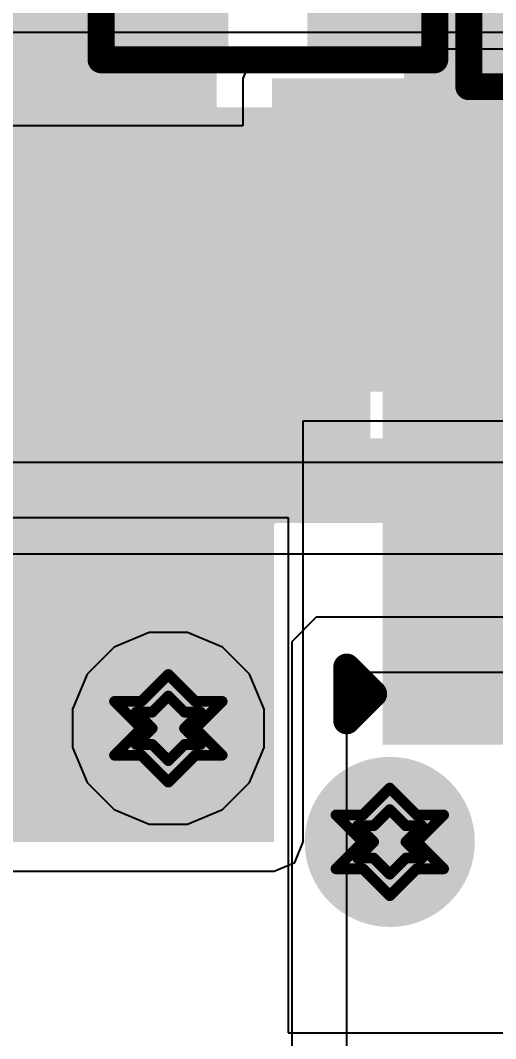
# Model space of a CAD drawing. Header units: inches. Extents: x -2.7 to 10.9, y -2.9 to 7.4.
# Drawn here: x 1.1132 to 1.2015, y -1.7771 to -1.5878 of the extents above; entities that cross this region are included whole.
import ezdxf

# ---------------------------------------------------------------- set-up
doc = ezdxf.new("R2010")
doc.units = ezdxf.units.IN
doc.header["$MEASUREMENT"] = 0
for name, color, linetype in [('Board Outline', 216, 'Continuous'), ('Bottom Layer', 5, 'Continuous'), ('Bottom Overlay', 54, 'Continuous'), ('Bottom Paste', 16, 'Continuous'), ('Bottom Solder', 6, 'Continuous'), ('Drill Drawing', 1, 'Continuous'), ('Layer 2', 16, 'Continuous'), ('Layer 3', 76, 'Continuous'), ('Top Layer', 1, 'Continuous'), ('Top Solder', 216, 'Continuous'), ('Via Holes', 16, 'Continuous')]:
    doc.layers.add(name, color=color, linetype=linetype)
doc.styles.add('Arial', font='', dxfattribs={"height": 0.2})
doc.styles.get('Arial').set_extended_font_data('Arial')

# ---------------------------------------------------------------- blocks, each defined once
blk = doc.blocks.new('SOT_583_B_136')
at = {"layer": 'Bottom Layer'}
for points in [[(-0.04232, 0.03543), (-0.01594, 0.03543), (-0.01594, 0.02362), (-0.04232, 0.02362)], [(0.01594, 0.03543), (0.04232, 0.03543), (0.04232, 0.02362), (0.01594, 0.02362)], [(-0.04232, 0.01575), (-0.01594, 0.01575), (-0.01594, 0.00394), (-0.04232, 0.00394)], [(0.01594, 0.01575), (0.04232, 0.01575), (0.04232, 0.00394), (0.01594, 0.00394)], [(-0.04232, -0.00394), (-0.01594, -0.00394), (-0.01594, -0.01575), (-0.04232, -0.01575)], [(0.01594, -0.00394), (0.04232, -0.00394), (0.04232, -0.01575), (0.01594, -0.01575)], [(-0.04232, -0.02362), (-0.01594, -0.02362), (-0.01594, -0.03543), (-0.04232, -0.03543)], [(0.01594, -0.02362), (0.04232, -0.02362), (0.04232, -0.03543), (0.01594, -0.03543)]]:
    blk.add_hatch(color=5, dxfattribs=at).paths.add_polyline_path(points)
at = {"layer": 'Bottom Paste'}
for points in [[(-0.04232, 0.03543), (-0.01594, 0.03543), (-0.01594, 0.02362), (-0.04232, 0.02362)], [(0.01594, 0.03543), (0.04232, 0.03543), (0.04232, 0.02362), (0.01594, 0.02362)], [(-0.04232, 0.01575), (-0.01594, 0.01575), (-0.01594, 0.00394), (-0.04232, 0.00394)], [(0.01594, 0.01575), (0.04232, 0.01575), (0.04232, 0.00394), (0.01594, 0.00394)], [(-0.04232, -0.00394), (-0.01594, -0.00394), (-0.01594, -0.01575), (-0.04232, -0.01575)], [(0.01594, -0.00394), (0.04232, -0.00394), (0.04232, -0.01575), (0.01594, -0.01575)], [(-0.04232, -0.02362), (-0.01594, -0.02362), (-0.01594, -0.03543), (-0.04232, -0.03543)], [(0.01594, -0.02362), (0.04232, -0.02362), (0.04232, -0.03543), (0.01594, -0.03543)]]:
    blk.add_hatch(color=16, dxfattribs=at).paths.add_polyline_path(points)
at = {"layer": 'Bottom Solder'}
for points in [[(-0.04632, 0.03943), (-0.01194, 0.03943), (-0.01194, 0.01962), (-0.04632, 0.01962)], [(0.01194, 0.03943), (0.04632, 0.03943), (0.04632, 0.01962), (0.01194, 0.01962)], [(-0.04632, 0.01975), (-0.01194, 0.01975), (-0.01194, -0.00006), (-0.04632, -0.00006)], [(0.01194, 0.01975), (0.04632, 0.01975), (0.04632, -0.00006), (0.01194, -0.00006)], [(-0.04632, 0.00006), (-0.01194, 0.00006), (-0.01194, -0.01975), (-0.04632, -0.01975)], [(0.01194, 0.00006), (0.04632, 0.00006), (0.04632, -0.01975), (0.01194, -0.01975)], [(-0.04632, -0.01962), (-0.01194, -0.01962), (-0.01194, -0.03943), (-0.04632, -0.03943)], [(0.01194, -0.01962), (0.04632, -0.01962), (0.04632, -0.03943), (0.01194, -0.03943)]]:
    blk.add_hatch(color=6, dxfattribs=at).paths.add_polyline_path(points)
at = {"layer": 'Bottom Overlay'}
for points in [[(-0.02, 0.042, 0.005, 0.005, 0), (0.022, 0.042, 0.005, 0.005, 0)], [(-0.053, -0.035, 0.005, 0.005, 0), (-0.053, -0.025, 0.005, 0.005, 0)], [(-0.053, -0.025, 0.005, 0.005, 0), (-0.048, -0.03, 0.005, 0.005, 0)], [(-0.053, -0.035, 0.005, 0.005, 0), (-0.048, -0.03, 0.005, 0.005, 0)], [(-0.02, -0.042, 0.005, 0.005, 0), (0.022, -0.042, 0.005, 0.005, 0)]]:
    blk.add_lwpolyline(points, format="xyseb", dxfattribs=at)
for points in [[(-0.02125, 0.042, 0.0025, 0.0025, 1), (-0.01875, 0.042, 0.0025, 0.0025, 1)], [(0.02075, 0.042, 0.0025, 0.0025, 1), (0.02325, 0.042, 0.0025, 0.0025, 1)], [(-0.05425, -0.025, 0.0025, 0.0025, 1), (-0.05175, -0.025, 0.0025, 0.0025, 1)], [(-0.05425, -0.025, 0.0025, 0.0025, 1), (-0.05175, -0.025, 0.0025, 0.0025, 1)], [(-0.04925, -0.03, 0.0025, 0.0025, 1), (-0.04675, -0.03, 0.0025, 0.0025, 1)], [(-0.04925, -0.03, 0.0025, 0.0025, 1), (-0.04675, -0.03, 0.0025, 0.0025, 1)], [(-0.05425, -0.035, 0.0025, 0.0025, 1), (-0.05175, -0.035, 0.0025, 0.0025, 1)], [(-0.05425, -0.035, 0.0025, 0.0025, 1), (-0.05175, -0.035, 0.0025, 0.0025, 1)], [(-0.02125, -0.042, 0.0025, 0.0025, 1), (-0.01875, -0.042, 0.0025, 0.0025, 1)], [(0.02075, -0.042, 0.0025, 0.0025, 1), (0.02325, -0.042, 0.0025, 0.0025, 1)]]:
    blk.add_lwpolyline(points, format="xyseb", close=True, dxfattribs=at)
blk = doc.blocks.new('R___0603_B_204')
at = {"layer": 'Bottom Layer'}
for points in [[(-0.045, -0.0175), (-0.045, 0.0175), (-0.015, 0.0175), (-0.015, -0.0175)], [(0.015, -0.0175), (0.015, 0.0175), (0.045, 0.0175), (0.045, -0.0175)]]:
    blk.add_hatch(color=5, dxfattribs=at).paths.add_polyline_path(points)
at = {"layer": 'Bottom Paste'}
for points in [[(-0.045, -0.0175), (-0.045, 0.0175), (-0.015, 0.0175), (-0.015, -0.0175)], [(0.015, -0.0175), (0.015, 0.0175), (0.045, 0.0175), (0.045, -0.0175)]]:
    blk.add_hatch(color=16, dxfattribs=at).paths.add_polyline_path(points)
at = {"layer": 'Bottom Solder'}
for points in [[(-0.049, -0.0215), (-0.049, 0.0215), (-0.011, 0.0215), (-0.011, -0.0215)], [(0.011, -0.0215), (0.011, 0.0215), (0.049, 0.0215), (0.049, -0.0215)]]:
    blk.add_hatch(color=6, dxfattribs=at).paths.add_polyline_path(points)
at = {"layer": 'Bottom Overlay'}
for points in [[(0.048, 0.021, 0.005, 0.005, 0), (-0.048, 0.021, 0.005, 0.005, 0)], [(-0.048, 0.021, 0.005, 0.005, 0), (-0.048, -0.021, 0.005, 0.005, 0)], [(0.048, 0.021, 0.005, 0.005, 0), (0.048, -0.021, 0.005, 0.005, 0)], [(0.048, -0.021, 0.005, 0.005, 0), (-0.048, -0.021, 0.005, 0.005, 0)]]:
    blk.add_lwpolyline(points, format="xyseb", dxfattribs=at)
for points in [[(-0.04925, 0.021, 0.0025, 0.0025, 1), (-0.04675, 0.021, 0.0025, 0.0025, 1)], [(-0.04925, 0.021, 0.0025, 0.0025, 1), (-0.04675, 0.021, 0.0025, 0.0025, 1)], [(0.04675, 0.021, 0.0025, 0.0025, 1), (0.04925, 0.021, 0.0025, 0.0025, 1)], [(0.04675, 0.021, 0.0025, 0.0025, 1), (0.04925, 0.021, 0.0025, 0.0025, 1)], [(-0.04925, -0.021, 0.0025, 0.0025, 1), (-0.04675, -0.021, 0.0025, 0.0025, 1)], [(-0.04925, -0.021, 0.0025, 0.0025, 1), (-0.04675, -0.021, 0.0025, 0.0025, 1)], [(0.04675, -0.021, 0.0025, 0.0025, 1), (0.04925, -0.021, 0.0025, 0.0025, 1)], [(0.04675, -0.021, 0.0025, 0.0025, 1), (0.04925, -0.021, 0.0025, 0.0025, 1)]]:
    blk.add_lwpolyline(points, format="xyseb", close=True, dxfattribs=at)
blk = doc.blocks.new('R___0402_B_205')
at = {"layer": 'Bottom Layer'}
for points in [[(-0.0095, 0.0125), (-0.0095, -0.0125), (-0.0275, -0.0125), (-0.0275, 0.0125)], [(0.0275, 0.0125), (0.0275, -0.0125), (0.0095, -0.0125), (0.0095, 0.0125)]]:
    blk.add_hatch(color=5, dxfattribs=at).paths.add_polyline_path(points)
at = {"layer": 'Bottom Paste'}
for points in [[(-0.0095, 0.0125), (-0.0095, -0.0125), (-0.0275, -0.0125), (-0.0275, 0.0125)], [(0.0275, 0.0125), (0.0275, -0.0125), (0.0095, -0.0125), (0.0095, 0.0125)]]:
    blk.add_hatch(color=16, dxfattribs=at).paths.add_polyline_path(points)
at = {"layer": 'Bottom Solder'}
for points in [[(-0.00733, 0.01467), (-0.00733, -0.01467), (-0.02967, -0.01467), (-0.02967, 0.01467)], [(0.02967, 0.01467), (0.02967, -0.01467), (0.00733, -0.01467), (0.00733, 0.01467)]]:
    blk.add_hatch(color=6, dxfattribs=at).paths.add_polyline_path(points)
at = {"layer": 'Bottom Overlay'}
for points in [[(-0.031, 0.016, 0.005, 0.005, 0), (-0.031, -0.016, 0.005, 0.005, 0)], [(0.031, 0.016, 0.005, 0.005, 0), (-0.031, 0.016, 0.005, 0.005, 0)], [(0.032, 0.017, 0.000127, 0.000127, 0), (-0.032, 0.017, 0.000127, 0.000127, 0)], [(0.031, 0.016, 0.005, 0.005, 0), (0.031, -0.016, 0.005, 0.005, 0)], [(0.031, -0.016, 0.005, 0.005, 0), (-0.031, -0.016, 0.005, 0.005, 0)]]:
    blk.add_lwpolyline(points, format="xyseb", dxfattribs=at)
for points in [[(-0.03225, 0.016, 0.0025, 0.0025, 1), (-0.02975, 0.016, 0.0025, 0.0025, 1)], [(-0.03225, 0.016, 0.0025, 0.0025, 1), (-0.02975, 0.016, 0.0025, 0.0025, 1)], [(-0.03203, 0.017, 0.0000635, 0.0000635, 1), (-0.03197, 0.017, 0.0000635, 0.0000635, 1)], [(0.02975, 0.016, 0.0025, 0.0025, 1), (0.03225, 0.016, 0.0025, 0.0025, 1)], [(0.02975, 0.016, 0.0025, 0.0025, 1), (0.03225, 0.016, 0.0025, 0.0025, 1)], [(0.03197, 0.017, 0.0000635, 0.0000635, 1), (0.03203, 0.017, 0.0000635, 0.0000635, 1)], [(-0.03225, -0.016, 0.0025, 0.0025, 1), (-0.02975, -0.016, 0.0025, 0.0025, 1)], [(-0.03225, -0.016, 0.0025, 0.0025, 1), (-0.02975, -0.016, 0.0025, 0.0025, 1)], [(0.02975, -0.016, 0.0025, 0.0025, 1), (0.03225, -0.016, 0.0025, 0.0025, 1)], [(0.02975, -0.016, 0.0025, 0.0025, 1), (0.03225, -0.016, 0.0025, 0.0025, 1)]]:
    blk.add_lwpolyline(points, format="xyseb", close=True, dxfattribs=at)

msp = doc.modelspace()

# ---------------------------------------------------------------- hatches: boundary and pattern name
at = {"layer": 'Bottom Layer'}
for points in [[(1.16873, -1.59666), (1.22954, -1.59666), (1.22954, -1.56166), (1.16873, -1.56166)], [(1.18454, -1.65938), (1.21092, -1.65938), (1.21092, -1.56166), (1.18454, -1.56166)], [(1.11742, -1.68123), (1.14973, -1.68123), (1.14973, -1.56666), (1.11742, -1.56666)], [(0.87799, -1.64184), (1.14973, -1.64184), (1.14973, -1.58042), (0.87799, -1.58042)], [(1.11742, -1.68116), (1.17823, -1.68116), (1.17823, -1.604), (1.11742, -1.604)], [(1.11742, -1.68123), (1.21092, -1.68123), (1.21092, -1.66553), (1.11742, -1.66553)], [(1.18454, -1.69875), (1.26919, -1.69875), (1.26919, -1.68694), (1.18454, -1.68694)]]:
    msp.add_hatch(color=5, dxfattribs=at).paths.add_polyline_path(points)
h = msp.add_hatch(color=5, dxfattribs=at)
edge = h.paths.add_edge_path()
edge.add_arc((1.14073, -1.71939), 0.01181, 0, 360)
h = msp.add_hatch(color=5, dxfattribs=at)
edge = h.paths.add_edge_path()
edge.add_arc((1.18187, -1.7405), 0.01181, 0, 360)
at = {"layer": 'Bottom Solder'}
h = msp.add_hatch(color=6, dxfattribs=at)
edge = h.paths.add_edge_path()
edge.add_arc((1.14073, -1.71939), 0.01581, 0, 360)
h = msp.add_hatch(color=6, dxfattribs=at)
edge = h.paths.add_edge_path()
edge.add_arc((1.18187, -1.7405), 0.01581, 0, 360)
at = {"layer": 'Layer 2'}
h = msp.add_hatch(color=16, dxfattribs=at)
edge = h.paths.add_edge_path()
edge.add_arc((1.14073, -1.71939), 0.01181, 0, 360)
h = msp.add_hatch(color=16, dxfattribs=at)
edge = h.paths.add_edge_path()
edge.add_arc((1.18187, -1.7405), 0.01181, 0, 360)
at = {"layer": 'Layer 3'}
h = msp.add_hatch(color=76, dxfattribs=at)
edge = h.paths.add_edge_path()
edge.add_arc((1.14073, -1.71939), 0.01181, 0, 360)
h = msp.add_hatch(color=76, dxfattribs=at)
edge = h.paths.add_edge_path()
edge.add_arc((1.18187, -1.7405), 0.01181, 0, 360)
at = {"layer": 'Top Layer'}
for points in [[(1.16, -1.65685), (1.25773, -1.65685), (1.25773, -1.59862), (1.16, -1.59862)], [(1.04123, -1.65685), (1.25773, -1.65685), (1.25773, -1.61285), (1.04123, -1.61285)], [(1.04123, -1.7405), (1.16037, -1.7405), (1.16037, -1.61285), (1.04123, -1.61285)]]:
    msp.add_hatch(color=1, dxfattribs=at).paths.add_polyline_path(points)
h = msp.add_hatch(color=1, dxfattribs=at)
edge = h.paths.add_edge_path()
edge.add_arc((1.14073, -1.71939), 0.01181, 0, 360)
h = msp.add_hatch(color=1, dxfattribs=at)
edge = h.paths.add_edge_path()
edge.add_arc((1.18187, -1.7405), 0.01181, 0, 360)
at = {"layer": 'Top Solder'}
h = msp.add_hatch(color=216, dxfattribs=at)
edge = h.paths.add_edge_path()
edge.add_arc((1.14073, -1.71939), 0.01581, 0, 360)
h = msp.add_hatch(color=216, dxfattribs=at)
edge = h.paths.add_edge_path()
edge.add_arc((1.18187, -1.7405), 0.01581, 0, 360)
at = {"layer": 'Via Holes'}
h = msp.add_hatch(color=7, dxfattribs=at)
edge = h.paths.add_edge_path()
edge.add_arc((1.14073, -1.71939), 0.00591, 0, 360)
h = msp.add_hatch(color=7, dxfattribs=at)
edge = h.paths.add_edge_path()
edge.add_arc((1.18187, -1.7405), 0.00591, 0, 360)

# ---------------------------------------------------------------- linework, layer by layer
at = {"layer": 'Board Outline'}
msp.add_lwpolyline([(2.84412, -0.24125, 0.005, 0.005, -0.741893), (-2.49969, -1.37795, 0.005, 0.005, 0)], format="xyseb", dxfattribs=at)
at = {"layer": 'Bottom Layer'}
for p, q in [((1.10816, -1.68694), (1.21092, -1.68694)), ((1.16821, -1.69875), (1.16366, -1.7033)), ((1.21092, -1.69875), (1.16821, -1.69875)), ((1.16366, -1.7033), (1.16366, -1.87791)), ((1.17386, -1.87791), (1.17386, -1.70895)), ((1.17386, -1.70895), (1.20673, -1.70895))]:
    msp.add_line(p, q, dxfattribs=at)
at = {"layer": 'Drill Drawing'}
for points in [[(1.13573, -1.71439, 0.002, 0.002, 0), (1.14073, -1.70939, 0.002, 0.002, 0)], [(1.14073, -1.70939, 0.002, 0.002, 0), (1.14573, -1.71439, 0.002, 0.002, 0)], [(1.13773, -1.71639, 0.002, 0.002, 0), (1.14073, -1.71339, 0.002, 0.002, 0)], [(1.14073, -1.71339, 0.002, 0.002, 0), (1.14373, -1.71639, 0.002, 0.002, 0)], [(1.13073, -1.71439, 0.002, 0.002, 0), (1.13573, -1.71939, 0.002, 0.002, 0)], [(1.13073, -1.71439, 0.002, 0.002, 0), (1.13573, -1.71439, 0.002, 0.002, 0)], [(1.14573, -1.71439, 0.002, 0.002, 0), (1.15073, -1.71439, 0.002, 0.002, 0)], [(1.14573, -1.71939, 0.002, 0.002, 0), (1.15073, -1.71439, 0.002, 0.002, 0)], [(1.13473, -1.71639, 0.002, 0.002, 0), (1.13773, -1.71939, 0.002, 0.002, 0)], [(1.13473, -1.71639, 0.002, 0.002, 0), (1.13773, -1.71639, 0.002, 0.002, 0)], [(1.14373, -1.71639, 0.002, 0.002, 0), (1.14673, -1.71639, 0.002, 0.002, 0)], [(1.14373, -1.71939, 0.002, 0.002, 0), (1.14673, -1.71639, 0.002, 0.002, 0)], [(1.13073, -1.72439, 0.002, 0.002, 0), (1.13573, -1.71939, 0.002, 0.002, 0)], [(1.13473, -1.72239, 0.002, 0.002, 0), (1.13773, -1.71939, 0.002, 0.002, 0)], [(1.14373, -1.71939, 0.002, 0.002, 0), (1.14673, -1.72239, 0.002, 0.002, 0)], [(1.14573, -1.71939, 0.002, 0.002, 0), (1.15073, -1.72439, 0.002, 0.002, 0)], [(1.13473, -1.72239, 0.002, 0.002, 0), (1.13773, -1.72239, 0.002, 0.002, 0)], [(1.13773, -1.72239, 0.002, 0.002, 0), (1.14073, -1.72539, 0.002, 0.002, 0)], [(1.14073, -1.72539, 0.002, 0.002, 0), (1.14373, -1.72239, 0.002, 0.002, 0)], [(1.14373, -1.72239, 0.002, 0.002, 0), (1.14673, -1.72239, 0.002, 0.002, 0)], [(1.13073, -1.72439, 0.002, 0.002, 0), (1.13573, -1.72439, 0.002, 0.002, 0)], [(1.13573, -1.72439, 0.002, 0.002, 0), (1.14073, -1.72939, 0.002, 0.002, 0)], [(1.14073, -1.72939, 0.002, 0.002, 0), (1.14573, -1.72439, 0.002, 0.002, 0)], [(1.14573, -1.72439, 0.002, 0.002, 0), (1.15073, -1.72439, 0.002, 0.002, 0)], [(1.17687, -1.7355, 0.002, 0.002, 0), (1.18187, -1.7305, 0.002, 0.002, 0)], [(1.18187, -1.7305, 0.002, 0.002, 0), (1.18687, -1.7355, 0.002, 0.002, 0)], [(1.17187, -1.7355, 0.002, 0.002, 0), (1.17687, -1.7405, 0.002, 0.002, 0)], [(1.17187, -1.7355, 0.002, 0.002, 0), (1.17687, -1.7355, 0.002, 0.002, 0)], [(1.17887, -1.7375, 0.002, 0.002, 0), (1.18187, -1.7345, 0.002, 0.002, 0)], [(1.18187, -1.7345, 0.002, 0.002, 0), (1.18487, -1.7375, 0.002, 0.002, 0)], [(1.18687, -1.7355, 0.002, 0.002, 0), (1.19187, -1.7355, 0.002, 0.002, 0)], [(1.18687, -1.7405, 0.002, 0.002, 0), (1.19187, -1.7355, 0.002, 0.002, 0)], [(1.17587, -1.7375, 0.002, 0.002, 0), (1.17887, -1.7405, 0.002, 0.002, 0)], [(1.17587, -1.7375, 0.002, 0.002, 0), (1.17887, -1.7375, 0.002, 0.002, 0)], [(1.18487, -1.7375, 0.002, 0.002, 0), (1.18787, -1.7375, 0.002, 0.002, 0)], [(1.18487, -1.7405, 0.002, 0.002, 0), (1.18787, -1.7375, 0.002, 0.002, 0)], [(1.17187, -1.7455, 0.002, 0.002, 0), (1.17687, -1.7405, 0.002, 0.002, 0)], [(1.17587, -1.7435, 0.002, 0.002, 0), (1.17887, -1.7405, 0.002, 0.002, 0)], [(1.18487, -1.7405, 0.002, 0.002, 0), (1.18787, -1.7435, 0.002, 0.002, 0)], [(1.18687, -1.7405, 0.002, 0.002, 0), (1.19187, -1.7455, 0.002, 0.002, 0)], [(1.17587, -1.7435, 0.002, 0.002, 0), (1.17887, -1.7435, 0.002, 0.002, 0)], [(1.17887, -1.7435, 0.002, 0.002, 0), (1.18187, -1.7465, 0.002, 0.002, 0)], [(1.18187, -1.7465, 0.002, 0.002, 0), (1.18487, -1.7435, 0.002, 0.002, 0)], [(1.18487, -1.7435, 0.002, 0.002, 0), (1.18787, -1.7435, 0.002, 0.002, 0)], [(1.17187, -1.7455, 0.002, 0.002, 0), (1.17687, -1.7455, 0.002, 0.002, 0)], [(1.17687, -1.7455, 0.002, 0.002, 0), (1.18187, -1.7505, 0.002, 0.002, 0)], [(1.18187, -1.7505, 0.002, 0.002, 0), (1.18687, -1.7455, 0.002, 0.002, 0)], [(1.18687, -1.7455, 0.002, 0.002, 0), (1.19187, -1.7455, 0.002, 0.002, 0)]]:
    msp.add_lwpolyline(points, format="xyseb", dxfattribs=at)
for points in [[(1.14023, -1.70939, 0.001, 0.001, 1), (1.14123, -1.70939, 0.001, 0.001, 1)], [(1.14023, -1.70939, 0.001, 0.001, 1), (1.14123, -1.70939, 0.001, 0.001, 1)], [(1.14023, -1.71339, 0.001, 0.001, 1), (1.14123, -1.71339, 0.001, 0.001, 1)], [(1.14023, -1.71339, 0.001, 0.001, 1), (1.14123, -1.71339, 0.001, 0.001, 1)], [(1.13023, -1.71439, 0.001, 0.001, 1), (1.13123, -1.71439, 0.001, 0.001, 1)], [(1.13023, -1.71439, 0.001, 0.001, 1), (1.13123, -1.71439, 0.001, 0.001, 1)], [(1.13523, -1.71439, 0.001, 0.001, 1), (1.13623, -1.71439, 0.001, 0.001, 1)], [(1.13523, -1.71439, 0.001, 0.001, 1), (1.13623, -1.71439, 0.001, 0.001, 1)], [(1.14523, -1.71439, 0.001, 0.001, 1), (1.14623, -1.71439, 0.001, 0.001, 1)], [(1.14523, -1.71439, 0.001, 0.001, 1), (1.14623, -1.71439, 0.001, 0.001, 1)], [(1.15023, -1.71439, 0.001, 0.001, 1), (1.15123, -1.71439, 0.001, 0.001, 1)], [(1.15023, -1.71439, 0.001, 0.001, 1), (1.15123, -1.71439, 0.001, 0.001, 1)], [(1.13423, -1.71639, 0.001, 0.001, 1), (1.13523, -1.71639, 0.001, 0.001, 1)], [(1.13423, -1.71639, 0.001, 0.001, 1), (1.13523, -1.71639, 0.001, 0.001, 1)], [(1.13723, -1.71639, 0.001, 0.001, 1), (1.13823, -1.71639, 0.001, 0.001, 1)], [(1.13723, -1.71639, 0.001, 0.001, 1), (1.13823, -1.71639, 0.001, 0.001, 1)], [(1.14323, -1.71639, 0.001, 0.001, 1), (1.14423, -1.71639, 0.001, 0.001, 1)], [(1.14323, -1.71639, 0.001, 0.001, 1), (1.14423, -1.71639, 0.001, 0.001, 1)], [(1.14623, -1.71639, 0.001, 0.001, 1), (1.14723, -1.71639, 0.001, 0.001, 1)], [(1.14623, -1.71639, 0.001, 0.001, 1), (1.14723, -1.71639, 0.001, 0.001, 1)], [(1.13523, -1.71939, 0.001, 0.001, 1), (1.13623, -1.71939, 0.001, 0.001, 1)], [(1.13523, -1.71939, 0.001, 0.001, 1), (1.13623, -1.71939, 0.001, 0.001, 1)], [(1.13723, -1.71939, 0.001, 0.001, 1), (1.13823, -1.71939, 0.001, 0.001, 1)], [(1.13723, -1.71939, 0.001, 0.001, 1), (1.13823, -1.71939, 0.001, 0.001, 1)], [(1.14323, -1.71939, 0.001, 0.001, 1), (1.14423, -1.71939, 0.001, 0.001, 1)], [(1.14323, -1.71939, 0.001, 0.001, 1), (1.14423, -1.71939, 0.001, 0.001, 1)], [(1.14523, -1.71939, 0.001, 0.001, 1), (1.14623, -1.71939, 0.001, 0.001, 1)], [(1.14523, -1.71939, 0.001, 0.001, 1), (1.14623, -1.71939, 0.001, 0.001, 1)], [(1.13423, -1.72239, 0.001, 0.001, 1), (1.13523, -1.72239, 0.001, 0.001, 1)], [(1.13423, -1.72239, 0.001, 0.001, 1), (1.13523, -1.72239, 0.001, 0.001, 1)], [(1.13723, -1.72239, 0.001, 0.001, 1), (1.13823, -1.72239, 0.001, 0.001, 1)], [(1.13723, -1.72239, 0.001, 0.001, 1), (1.13823, -1.72239, 0.001, 0.001, 1)], [(1.14323, -1.72239, 0.001, 0.001, 1), (1.14423, -1.72239, 0.001, 0.001, 1)], [(1.14323, -1.72239, 0.001, 0.001, 1), (1.14423, -1.72239, 0.001, 0.001, 1)], [(1.14623, -1.72239, 0.001, 0.001, 1), (1.14723, -1.72239, 0.001, 0.001, 1)], [(1.14623, -1.72239, 0.001, 0.001, 1), (1.14723, -1.72239, 0.001, 0.001, 1)], [(1.13023, -1.72439, 0.001, 0.001, 1), (1.13123, -1.72439, 0.001, 0.001, 1)], [(1.13023, -1.72439, 0.001, 0.001, 1), (1.13123, -1.72439, 0.001, 0.001, 1)], [(1.13523, -1.72439, 0.001, 0.001, 1), (1.13623, -1.72439, 0.001, 0.001, 1)], [(1.13523, -1.72439, 0.001, 0.001, 1), (1.13623, -1.72439, 0.001, 0.001, 1)], [(1.14523, -1.72439, 0.001, 0.001, 1), (1.14623, -1.72439, 0.001, 0.001, 1)], [(1.14523, -1.72439, 0.001, 0.001, 1), (1.14623, -1.72439, 0.001, 0.001, 1)], [(1.15023, -1.72439, 0.001, 0.001, 1), (1.15123, -1.72439, 0.001, 0.001, 1)], [(1.15023, -1.72439, 0.001, 0.001, 1), (1.15123, -1.72439, 0.001, 0.001, 1)], [(1.14023, -1.72539, 0.001, 0.001, 1), (1.14123, -1.72539, 0.001, 0.001, 1)], [(1.14023, -1.72539, 0.001, 0.001, 1), (1.14123, -1.72539, 0.001, 0.001, 1)], [(1.14023, -1.72939, 0.001, 0.001, 1), (1.14123, -1.72939, 0.001, 0.001, 1)], [(1.14023, -1.72939, 0.001, 0.001, 1), (1.14123, -1.72939, 0.001, 0.001, 1)], [(1.18137, -1.7305, 0.001, 0.001, 1), (1.18237, -1.7305, 0.001, 0.001, 1)], [(1.18137, -1.7305, 0.001, 0.001, 1), (1.18237, -1.7305, 0.001, 0.001, 1)], [(1.17137, -1.7355, 0.001, 0.001, 1), (1.17237, -1.7355, 0.001, 0.001, 1)], [(1.17137, -1.7355, 0.001, 0.001, 1), (1.17237, -1.7355, 0.001, 0.001, 1)], [(1.17637, -1.7355, 0.001, 0.001, 1), (1.17737, -1.7355, 0.001, 0.001, 1)], [(1.17637, -1.7355, 0.001, 0.001, 1), (1.17737, -1.7355, 0.001, 0.001, 1)], [(1.18137, -1.7345, 0.001, 0.001, 1), (1.18237, -1.7345, 0.001, 0.001, 1)], [(1.18137, -1.7345, 0.001, 0.001, 1), (1.18237, -1.7345, 0.001, 0.001, 1)], [(1.18637, -1.7355, 0.001, 0.001, 1), (1.18737, -1.7355, 0.001, 0.001, 1)], [(1.18637, -1.7355, 0.001, 0.001, 1), (1.18737, -1.7355, 0.001, 0.001, 1)], [(1.19137, -1.7355, 0.001, 0.001, 1), (1.19237, -1.7355, 0.001, 0.001, 1)], [(1.19137, -1.7355, 0.001, 0.001, 1), (1.19237, -1.7355, 0.001, 0.001, 1)], [(1.17537, -1.7375, 0.001, 0.001, 1), (1.17637, -1.7375, 0.001, 0.001, 1)], [(1.17537, -1.7375, 0.001, 0.001, 1), (1.17637, -1.7375, 0.001, 0.001, 1)], [(1.17837, -1.7375, 0.001, 0.001, 1), (1.17937, -1.7375, 0.001, 0.001, 1)], [(1.17837, -1.7375, 0.001, 0.001, 1), (1.17937, -1.7375, 0.001, 0.001, 1)], [(1.18437, -1.7375, 0.001, 0.001, 1), (1.18537, -1.7375, 0.001, 0.001, 1)], [(1.18437, -1.7375, 0.001, 0.001, 1), (1.18537, -1.7375, 0.001, 0.001, 1)], [(1.18737, -1.7375, 0.001, 0.001, 1), (1.18837, -1.7375, 0.001, 0.001, 1)], [(1.18737, -1.7375, 0.001, 0.001, 1), (1.18837, -1.7375, 0.001, 0.001, 1)], [(1.17637, -1.7405, 0.001, 0.001, 1), (1.17737, -1.7405, 0.001, 0.001, 1)], [(1.17637, -1.7405, 0.001, 0.001, 1), (1.17737, -1.7405, 0.001, 0.001, 1)], [(1.17837, -1.7405, 0.001, 0.001, 1), (1.17937, -1.7405, 0.001, 0.001, 1)], [(1.17837, -1.7405, 0.001, 0.001, 1), (1.17937, -1.7405, 0.001, 0.001, 1)], [(1.18437, -1.7405, 0.001, 0.001, 1), (1.18537, -1.7405, 0.001, 0.001, 1)], [(1.18437, -1.7405, 0.001, 0.001, 1), (1.18537, -1.7405, 0.001, 0.001, 1)], [(1.18637, -1.7405, 0.001, 0.001, 1), (1.18737, -1.7405, 0.001, 0.001, 1)], [(1.18637, -1.7405, 0.001, 0.001, 1), (1.18737, -1.7405, 0.001, 0.001, 1)], [(1.17537, -1.7435, 0.001, 0.001, 1), (1.17637, -1.7435, 0.001, 0.001, 1)], [(1.17537, -1.7435, 0.001, 0.001, 1), (1.17637, -1.7435, 0.001, 0.001, 1)], [(1.17837, -1.7435, 0.001, 0.001, 1), (1.17937, -1.7435, 0.001, 0.001, 1)], [(1.17837, -1.7435, 0.001, 0.001, 1), (1.17937, -1.7435, 0.001, 0.001, 1)], [(1.18437, -1.7435, 0.001, 0.001, 1), (1.18537, -1.7435, 0.001, 0.001, 1)], [(1.18437, -1.7435, 0.001, 0.001, 1), (1.18537, -1.7435, 0.001, 0.001, 1)], [(1.18737, -1.7435, 0.001, 0.001, 1), (1.18837, -1.7435, 0.001, 0.001, 1)], [(1.18737, -1.7435, 0.001, 0.001, 1), (1.18837, -1.7435, 0.001, 0.001, 1)], [(1.17137, -1.7455, 0.001, 0.001, 1), (1.17237, -1.7455, 0.001, 0.001, 1)], [(1.17137, -1.7455, 0.001, 0.001, 1), (1.17237, -1.7455, 0.001, 0.001, 1)], [(1.17637, -1.7455, 0.001, 0.001, 1), (1.17737, -1.7455, 0.001, 0.001, 1)], [(1.17637, -1.7455, 0.001, 0.001, 1), (1.17737, -1.7455, 0.001, 0.001, 1)], [(1.18637, -1.7455, 0.001, 0.001, 1), (1.18737, -1.7455, 0.001, 0.001, 1)], [(1.18637, -1.7455, 0.001, 0.001, 1), (1.18737, -1.7455, 0.001, 0.001, 1)], [(1.19137, -1.7455, 0.001, 0.001, 1), (1.19237, -1.7455, 0.001, 0.001, 1)], [(1.19137, -1.7455, 0.001, 0.001, 1), (1.19237, -1.7455, 0.001, 0.001, 1)], [(1.18137, -1.7465, 0.001, 0.001, 1), (1.18237, -1.7465, 0.001, 0.001, 1)], [(1.18137, -1.7465, 0.001, 0.001, 1), (1.18237, -1.7465, 0.001, 0.001, 1)], [(1.18137, -1.7505, 0.001, 0.001, 1), (1.18237, -1.7505, 0.001, 0.001, 1)], [(1.18137, -1.7505, 0.001, 0.001, 1), (1.18237, -1.7505, 0.001, 0.001, 1)]]:
    msp.add_lwpolyline(points, format="xyseb", close=True, dxfattribs=at)
at = {"layer": 'Layer 2'}
for p, q in [((1.13719, -1.70158), (1.13064, -1.70429)), ((1.14428, -1.70158), (1.13719, -1.70158)), ((1.15082, -1.70429), (1.14428, -1.70158)), ((1.13064, -1.70429), (1.12563, -1.7093)), ((1.15583, -1.7093), (1.15082, -1.70429)), ((1.12563, -1.7093), (1.12292, -1.71585)), ((1.15854, -1.71585), (1.15583, -1.7093)), ((1.12292, -1.71585), (1.12292, -1.72294)), ((1.15854, -1.72294), (1.15854, -1.71585)), ((1.12292, -1.72294), (1.12563, -1.72948)), ((1.15583, -1.72948), (1.15854, -1.72294)), ((1.12563, -1.72948), (1.13064, -1.73449)), ((1.15082, -1.73449), (1.15583, -1.72948)), ((1.13064, -1.73449), (1.13719, -1.7372)), ((1.14428, -1.7372), (1.15082, -1.73449)), ((1.13719, -1.7372), (1.14428, -1.7372))]:
    msp.add_line(p, q, dxfattribs=at)
at = {"layer": 'Layer 3'}
for p, q in [((1.022, -1.59), (1.21092, -1.59)), ((1.321, -1.67), (1.10816, -1.67)), ((1.10816, -1.6802), (1.163, -1.6802)), ((1.163, -1.6802), (1.163, -1.776)), ((1.163, -1.776), (1.401, -1.776))]:
    msp.add_line(p, q, dxfattribs=at)
at = {"layer": 'Top Layer'}
for p, q in [((1.16, -1.59321), (1.15617, -1.5948)), ((1.25773, -1.59321), (1.16, -1.59321)), ((1.15617, -1.5948), (1.15459, -1.59862)), ((1.15459, -1.59862), (1.15459, -1.60744)), ((1.15459, -1.60744), (1.04348, -1.60744)), ((1.16578, -1.7405), (1.16578, -1.66227)), ((1.16578, -1.66227), (1.25773, -1.66227)), ((1.1642, -1.74433), (1.16578, -1.7405)), ((1.16037, -1.74591), (1.1642, -1.74433)), ((1.04123, -1.74591), (1.16037, -1.74591))]:
    msp.add_line(p, q, dxfattribs=at)

# ---------------------------------------------------------------- block references
at = {"rotation": 180}
for name, p in [('R___0603_B_204', (1.24454, -1.57916)), ('R___0402_B_205', (1.15923, -1.57916))]:
    msp.add_blockref(name, p, dxfattribs=at)
msp.add_blockref('SOT_583_B_136', (1.22687, -1.683))

# ---------------------------------------------------------------- texts
at = {"layer": 'Bottom Overlay', "style": 'Arial', "text_generation_flag": 2}
msp.add_text('U5', height=0.04, dxfattribs=at).set_placement((1.1672, -1.68711))

doc.saveas('drawing.dxf')
